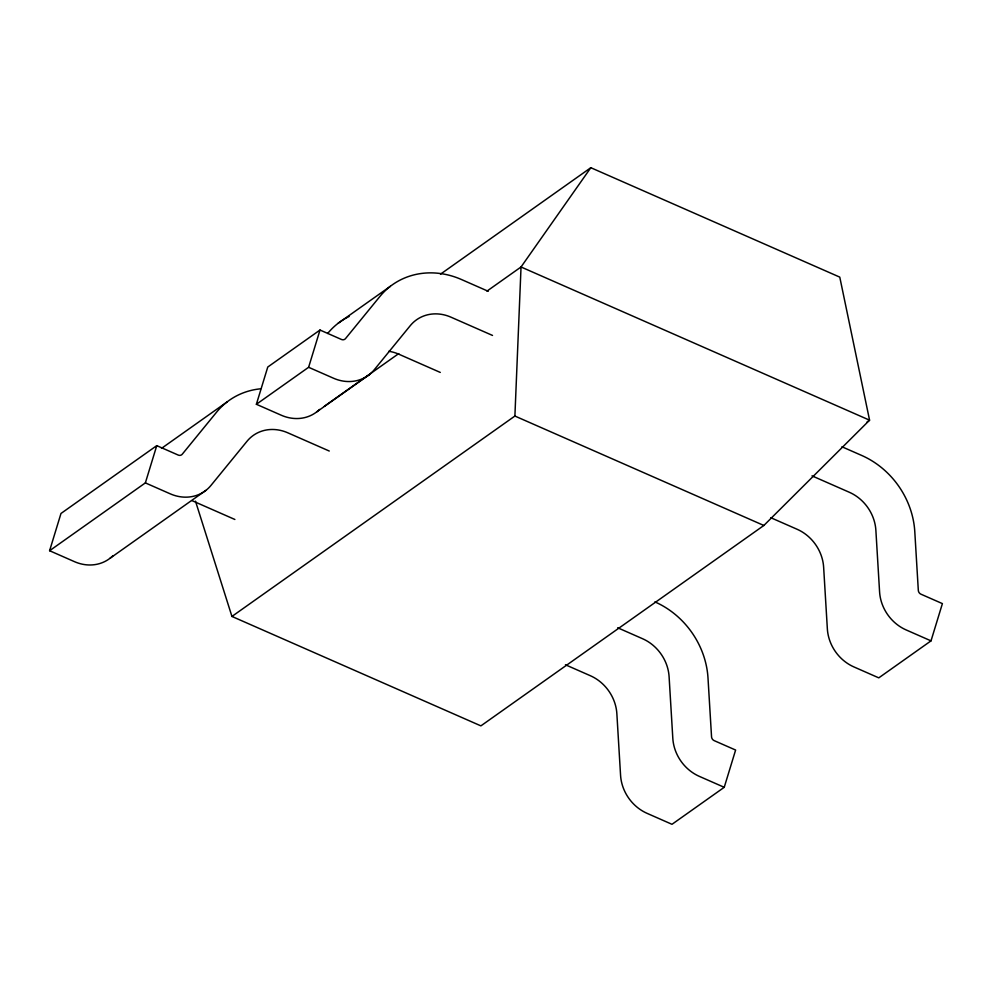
<?xml version="1.0" encoding="UTF-8"?>
<svg xmlns="http://www.w3.org/2000/svg" width="992" height="992" viewBox="0 0 992 992"><rect width="100%" height="100%" fill="white"/><g stroke="black" fill="none" stroke-linecap="round" stroke-linejoin="round"><path stroke-width="1.49" d="M231.942 616.441L514.898 416.045L521.036 266.984L590.823 167.698L839.778 277.128L869.575 420.186L763.852 525.475L480.897 725.871L231.942 616.441L195.486 501.171M112.778 555.88A40.709 35.873 54.7 0 1 74.499 561.67L49.6 550.721L60.983 513.472L156.761 445.644L178.188 455.055A4.067 3.584 54.7 0 0 182.255 454.212L216.653 412.089A81.48 71.808 54.7 0 1 260.685 388.802M49.6 550.721L145.365 482.893L156.761 445.644M319.56 409.436A40.709 35.873 54.7 0 1 281.269 415.226L256.382 404.277L267.766 367.028L320.007 330.026L341.422 339.45A4.067 3.584 54.7 0 0 345.501 338.607L379.899 296.472A81.48 71.808 54.7 0 1 461.466 279.521L488.238 291.288M256.382 404.277L308.611 367.288L320.007 330.026M565.44 664.776L590.339 675.713A40.709 35.873 54.7 0 1 616.863 713.756L620.57 775.322A40.709 35.873 54.7 0 0 647.094 813.353L671.993 824.302L724.234 787.301L735.618 750.051L714.203 740.64A4.067 3.584 54.7 0 1 711.549 736.833L708.003 678.02A81.48 71.808 54.7 0 0 654.906 601.884M770.834 517.725L797.109 529.269A40.709 35.873 54.7 0 1 823.645 567.312L827.353 628.878A40.709 35.873 54.7 0 0 853.876 666.909L878.776 677.858L931.017 640.857L942.4 603.607L920.973 594.196A4.067 3.584 54.7 0 1 918.319 590.389L914.785 531.576A81.48 71.808 54.7 0 0 861.676 455.44L841.948 446.772M161.535 448.359L227.056 401.946M338.061 323.33L390.302 286.341M440.498 274.164L590.823 167.698M324.384 406.261L398.759 353.586M486.998 291.09L521.036 266.984L869.575 420.186L867.058 421.984M110.05 558.26L205.815 490.432M316.82 411.816L369.061 374.827M492.516 335.432L451.013 317.192A40.709 35.873 54.7 0 0 410.266 325.661L374.257 369.756A40.709 35.873 54.7 0 1 333.51 378.225L308.611 367.288M812.002 475.862L849.35 492.28A40.709 35.873 54.7 0 1 875.874 530.311L879.582 591.877A40.709 35.873 54.7 0 0 906.118 629.92L931.017 640.857M440.274 372.422L398.784 354.181A40.709 35.873 54.7 0 0 388.827 351.28M514.898 416.045L763.852 525.475M329.27 451.038L287.767 432.797A40.709 35.873 54.7 0 0 247.02 441.266L211.011 485.373A40.709 35.873 54.7 0 1 170.264 493.842L145.365 482.893M617.681 627.775L642.568 638.724A40.709 35.873 54.7 0 1 669.104 676.755L672.812 738.321A40.709 35.873 54.7 0 0 699.335 776.364L724.234 787.301M192.002 500.625L234.881 519.473M327.67 333.473A81.48 71.808 54.7 0 1 349.147 316.46"/></g></svg>
